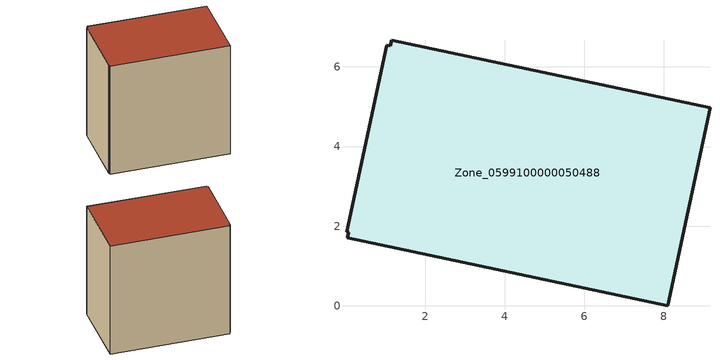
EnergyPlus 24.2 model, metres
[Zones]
Zone_0599100000050488
 floor ground (C_G): 0.05,1.71 0.08,1.85 0.03,1.85 1.04,6.55 1.13,6.53 1.16,6.67 9.16,4.98 8.1,0 z0
 wall outside (C_F): 1.04,6.55 0.03,1.85 0.08,1.85 0.05,1.71 8.1,0 9.16,4.98 1.16,6.67 1.13,6.53 1.04,6.55 z0:8.31
 roof outside (C_R): 1.13,6.53 1.04,6.55 0.03,1.85 0.08,1.85 0.05,1.71 8.1,0 9.16,4.98 1.16,6.67 z8.31
[BUILDING]
Pand.0599100000050488: North Axis=0; Terrain=City; Loads Convergence Tolerance Value=0.04; Temperature Convergence Tolerance Value=0.4; Solar Distribution=FullExterior; Maximum Number of Warmup Days=25; Minimum Number of Warmup Days=1
[Site:Location]
Rotterdam.The.Hague.AP_ZH_NLD Design_Conditions: Latitude=51.96; Longitude=4.45; Time Zone=1; Elevation=-4.5
[SITE:GROUNDTEMPERATURE:BUILDINGSURFACE]
18, 18, 18, 18, 18, 18, 18, 18, 18, 18, 18, 18
[MATERIAL] Thermal Absorptance=0.9; Solar Absorptance=0.7; Visible Absorptance=0.7
Name | Roughness | Thickness | Conductivity | Density | Specific Heat
G.TI.1975-1991 | MediumSmooth | 0.15 | 0.288461 | 540 | 1210
F.TI.1975-1991 | Rough | 0.3 | 0.230769 | 1920 | 840
R.TI.1975-1991 | MediumRough | 0.2 | 0.153846 | 1500 | 1000
[CONSTRUCTION]
C_G: G.TI.1975-1991
C_F: F.TI.1975-1991
C_R: R.TI.1975-1991
[ZONE]
Zone_0599100000050488: Type=1; Multiplier=1; Ceiling Height=Autocalculate; Volume=Autocalculate; Floor Area=autocalculate; Part of Total Floor Area=Yes
[ZONEINFILTRATION:DESIGNFLOWRATE]
Infil_Zone_0599100000050488: Zone or ZoneList or Space or SpaceList=Zone_0599100000050488; Schedule=AlwaysOn; Design Flow Rate Calculation Method=Flow/Area; Flow Rate per Floor Area=0.003; Constant Term Coefficient=1; Temperature Term Coefficient=0; Velocity Term Coefficient=0; Velocity Squared Term Coefficient=0
[HVACTEMPLATE:ZONE:IDEALLOADSAIRSYSTEM]
Zone_0599100000050488: Maximum Heating Supply Air Temperature=50; Minimum Cooling Supply Air Temperature=13; Maximum Heating Supply Air Humidity Ratio=0.0156; Minimum Cooling Supply Air Humidity Ratio=0.0077; Heating Limit=NoLimit; Cooling Limit=NoLimit; Dehumidification Control Type=ConstantSensibleHeatRatio; Cooling Sensible Heat Ratio=0.7; Dehumidification Setpoint=60; Humidification Control Type=None; Humidification Setpoint=30; Outdoor Air Method=None; Outdoor Air Flow Rate per Person=0.00944; Outdoor Air Flow Rate per Zone Floor Area=0; Outdoor Air Flow Rate per Zone=0; Demand Controlled Ventilation Type=None; Outdoor Air Economizer Type=NoEconomizer; Heat Recovery Type=None; Sensible Heat Recovery Effectiveness=0.7; Latent Heat Recovery Effectiveness=0.65
[ZONECONTROL:THERMOSTAT]
ThermostatControl_Zone_0599100000050488: Zone or ZoneList=Zone_0599100000050488; Control Type Schedule=DualSetpointControlType; Control 1=Thermostat_Zone_0599100000050488; Temperature Difference Between Cutout And Setpoint=0
[THERMOSTATSETPOINT:DUALSETPOINT]
Thermostat_Zone_0599100000050488: Heating Setpoint Temperature Schedule=HeatingSetpoint_Zone_0599100000050488; Cooling Setpoint Temperature Schedule=CoolingSetpoint_Zone_0599100000050488
[SCHEDULE:COMPACT]
HeatingSetpoint_Zone_0599100000050488: Through: 12/31, For: AllDays, Until: 24:00, 21
CoolingSetpoint_Zone_0599100000050488: Through: 12/31, For: AllDays, Until: 24:00, 24
DualSetpointControlType: Through: 12/31, For: AllDays, Until: 24:00, 4
AlwaysOn: Through: 12/31, For: AllDays, Until: 24:00, 1
